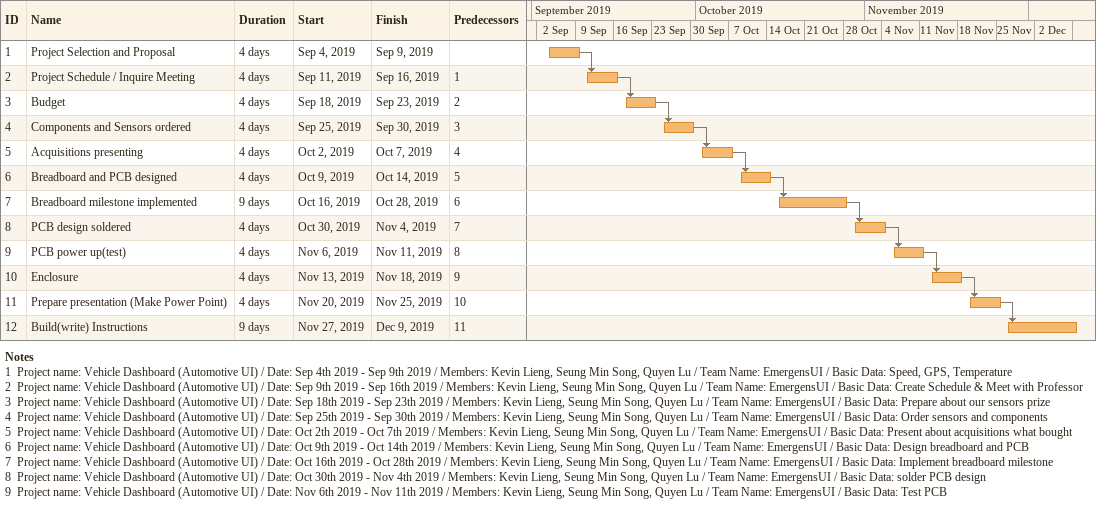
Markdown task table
| ID | Task | Duration | Start | Finish | Predecessors |
|---|---|---|---|---|---|
| 1 | Project Selection and Proposal | 4d | 2019-09-04 | 2019-09-09 |  |
| 2 | Project Schedule / Inquire Meeting | 4d | 2019-09-11 | 2019-09-16 | 1 |
| 3 | Budget | 4d | 2019-09-18 | 2019-09-23 | 2 |
| 4 | Components and Sensors ordered | 4d | 2019-09-25 | 2019-09-30 | 3 |
| 5 | Acquisitions presenting | 4d | 2019-10-02 | 2019-10-07 | 4 |
| 6 | Breadboard and PCB designed | 4d | 2019-10-09 | 2019-10-14 | 5 |
| 7 | Breadboard milestone implemented | 9d | 2019-10-16 | 2019-10-28 | 6 |
| 8 | PCB design soldered | 4d | 2019-10-30 | 2019-11-04 | 7 |
| 9 | PCB power up(test) | 4d | 2019-11-06 | 2019-11-11 | 8 |
| 10 | Enclosure | 4d | 2019-11-13 | 2019-11-18 | 9 |
| 11 | Prepare presentation (Make Power Point) | 4d | 2019-11-20 | 2019-11-25 | 10 |
| 12 | Build(write) Instructions | 9d | 2019-11-27 | 2019-12-09 | 11 |

Notes
- 1: Project name: Vehicle Dashboard (Automotive UI) / Date: Sep 4th 2019 - Sep 9th 2019 / Members: Kevin Lieng, Seung Min Song, Quyen Lu / Team Name: EmergensUI / Basic Data: Speed, GPS, Temperature
- 2: Project name: Vehicle Dashboard (Automotive UI) / Date: Sep 9th 2019 - Sep 16th 2019 / Members: Kevin Lieng, Seung Min Song, Quyen Lu / Team Name: EmergensUI / Basic Data: Create Schedule & Meet with Professor
- 3: Project name: Vehicle Dashboard (Automotive UI) / Date: Sep 18th 2019 - Sep 23th 2019 / Members: Kevin Lieng, Seung Min Song, Quyen Lu / Team Name: EmergensUI / Basic Data: Prepare about our sensors prize
- 4: Project name: Vehicle Dashboard (Automotive UI) / Date: Sep 25th 2019 - Sep 30th 2019 / Members: Kevin Lieng, Seung Min Song, Quyen Lu / Team Name: EmergensUI / Basic Data: Order sensors and components
- 5: Project name: Vehicle Dashboard (Automotive UI) / Date: Oct 2th 2019 - Oct 7th 2019 / Members: Kevin Lieng, Seung Min Song, Quyen Lu / Team Name: EmergensUI / Basic Data: Present about acquisitions what bought
- 6: Project name: Vehicle Dashboard (Automotive UI) / Date: Oct 9th 2019 - Oct 14th 2019 / Members: Kevin Lieng, Seung Min Song, Quyen Lu / Team Name: EmergensUI / Basic Data: Design breadboard and PCB
- 7: Project name: Vehicle Dashboard (Automotive UI) / Date: Oct 16th 2019 - Oct 28th 2019 / Members: Kevin Lieng, Seung Min Song, Quyen Lu / Team Name: EmergensUI / Basic Data: Implement breadboard milestone
- 8: Project name: Vehicle Dashboard (Automotive UI) / Date: Oct 30th 2019 - Nov 4th 2019 / Members: Kevin Lieng, Seung Min Song, Quyen Lu / Team Name: EmergensUI / Basic Data: solder PCB design
- 9: Project name: Vehicle Dashboard (Automotive UI) / Date: Nov 6th 2019 - Nov 11th 2019 / Members: Kevin Lieng, Seung Min Song, Quyen Lu / Team Name: EmergensUI / Basic Data: Test PCB
